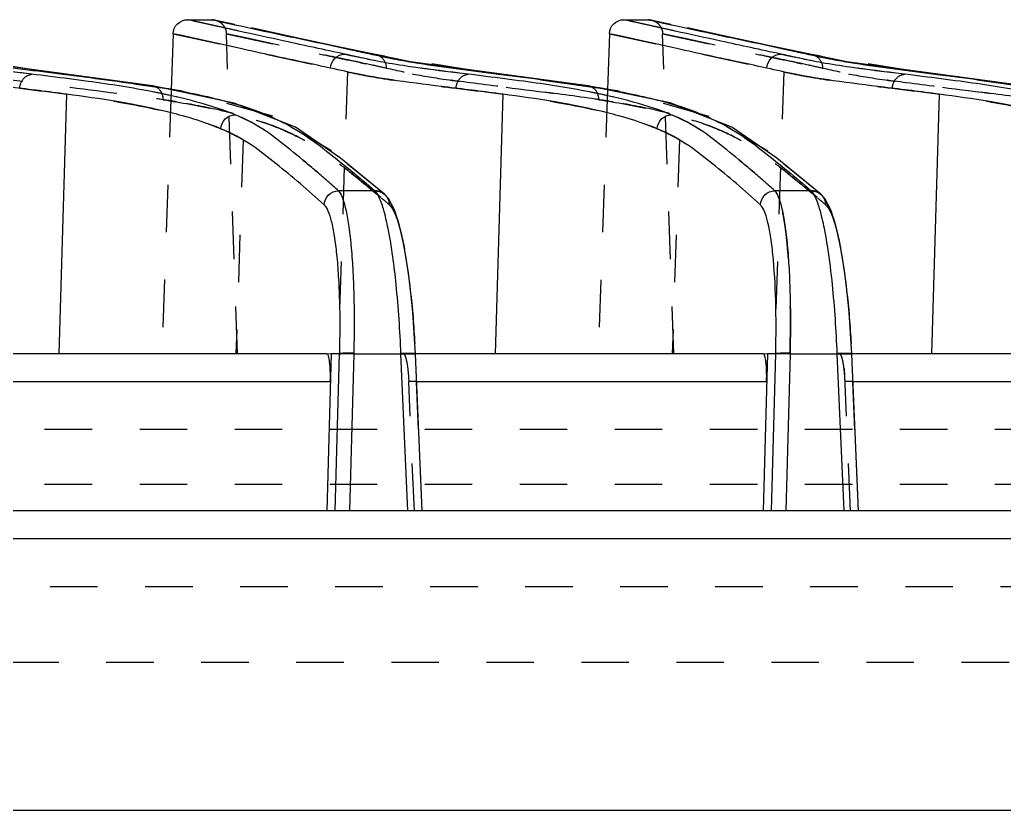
# Model space of a CAD drawing. Header units: millimetres. Extents: x -946 to 3963, y -10008 to 1396.
# Drawn here: x 34.17 to 68.02, y -150.87 to -123.67 of the extents above; entities that cross this region are included whole.
import ezdxf

# ---------------------------------------------------------------- set-up
doc = ezdxf.new("R2010")
doc.units = ezdxf.units.MM
doc.header["$LTSCALE"] = 16.335
doc.linetypes.add('HIDDEN', pattern=[0.2, 0.1, -0.1])
doc.layers.get('0').update_dxf_attribs({"linetype": 'CONTINUOUS'})
doc.layers.add('DEFAULT_2', color=8, linetype='HIDDEN')

msp = doc.modelspace()

# ---------------------------------------------------------------- linework, layer by layer
at = {"color": 7, "linetype": 'Continuous'}
for p, q in [((39.943, -123.673), (40.778, -123.673)), ((40.19, -123.728), (39.943, -123.673)), ((40.72, -123.845), (40.19, -123.728)), ((40.819, -123.868), (40.72, -123.845)), ((41.707, -124.065), (40.819, -123.868)), ((41.002, -123.721), (41.57, -123.845)), ((54.943, -123.673), (55.778, -123.673)), ((55.19, -123.728), (54.943, -123.673)), ((55.72, -123.845), (55.19, -123.728)), ((55.819, -123.868), (55.72, -123.845)), ((56.707, -124.065), (55.819, -123.868)), ((56.002, -123.721), (56.57, -123.845)), ((39.444, -124.155), (39.376, -126.086)), ((39.695, -124.211), (39.444, -124.155)), ((40.003, -124.279), (39.695, -124.211)), ((54.444, -124.155), (54.376, -126.087)), ((54.695, -124.211), (54.444, -124.155)), ((55.003, -124.279), (54.695, -124.211)), ((41.763, -124.668), (40.003, -124.279)), ((56.763, -124.668), (55.003, -124.279)), ((47.606, -125.123), (45.02, -124.579)), ((46.411, -124.877), (46.404, -124.876)), ((62.606, -125.123), (60.02, -124.579)), ((61.411, -124.877), (61.404, -124.876)), ((38.737, -125.953), (32.62, -125.125)), ((53.711, -125.948), (47.606, -125.123)), ((68.711, -125.948), (62.606, -125.123)), ((35.783, -126.236), (35.515, -135.172)), ((38.737, -125.952), (38.649, -125.949)), ((38.737, -125.952), (38.737, -125.952)), ((41.547, -126.54), (38.737, -125.952)), ((50.783, -126.236), (50.515, -135.172)), ((53.71, -125.948), (53.623, -125.945)), ((54.377, -126.072), (53.706, -125.978)), ((53.71, -125.948), (53.71, -125.948)), ((56.532, -126.536), (53.71, -125.948)), ((65.783, -126.236), (65.515, -135.172)), ((43.657, -127.376), (41.547, -126.54)), ((58.651, -127.373), (56.532, -126.536)), ((45.206, -128.435), (43.657, -127.376)), ((60.204, -128.433), (58.651, -127.373)), ((46.711, -129.678), (45.206, -128.435)), ((61.711, -129.678), (60.204, -128.433)), ((46.384, -129.561), (45.13, -129.561)), ((61.384, -129.561), (60.13, -129.561)), ((46.703, -129.672), (46.711, -129.678)), ((61.703, -129.672), (61.711, -129.678)), ((47.778, -135.168), (47.761, -134.822)), ((62.778, -135.168), (62.761, -134.822)), ((44.736, -135.172), (32.779, -135.172)), ((44.877, -135.162), (44.728, -140.572)), ((44.877, -135.162), (45.163, -135.162)), ((45.017, -140.572), (45.163, -135.162)), ((45.657, -135.173), (45.511, -140.572)), ((45.657, -135.173), (47.279, -135.173)), ((47.515, -140.572), (47.279, -135.173)), ((59.736, -135.172), (47.778, -135.172)), ((47.779, -135.179), (47.779, -135.179)), ((48.014, -140.572), (47.779, -135.179)), ((59.877, -135.162), (59.728, -140.572)), ((59.877, -135.162), (60.163, -135.162)), ((60.017, -140.572), (60.163, -135.162)), ((60.657, -135.173), (60.511, -140.572)), ((60.657, -135.173), (62.279, -135.173)), ((62.515, -140.572), (62.279, -135.173)), ((74.736, -135.172), (62.779, -135.172)), ((62.779, -135.179), (62.779, -135.179)), ((63.014, -140.572), (62.779, -135.179)), ((32.82, -136.119), (44.851, -136.119)), ((47.82, -136.119), (59.851, -136.119)), ((62.82, -136.119), (74.851, -136.119)), ((113.459, -140.572), (-62.541, -140.572)), ((-62.517, -141.519), (113.434, -141.519)), ((-169.738, -150.872), (312.413, -150.872))]:
    msp.add_line(p, q, dxfattribs=at)
for points in [[(47.177, -130.554), (47.017, -130.121), (46.821, -129.793), (46.703, -129.671)], [(62.177, -130.554), (62.017, -130.121), (61.821, -129.793), (61.703, -129.671)], [(47.761, -134.822), (47.687, -133.736), (47.585, -132.738), (47.463, -131.864), (47.325, -131.132), (47.177, -130.554)], [(62.761, -134.822), (62.687, -133.736), (62.585, -132.738), (62.463, -131.864), (62.325, -131.132), (62.177, -130.554)]]:
    msp.add_lwpolyline(points, dxfattribs=at)
for centre, radius, start, end in [((52.763, -95.279), 30.287, 258.8835, 259.586), ((52.902, -94.512), 31.065, 259.5897, 260.7091), ((67.763, -95.279), 30.287, 258.8835, 259.586), ((67.902, -94.512), 31.065, 259.5897, 260.7091), ((32.973, -162.74), 37.227, 81.0761, 81.2288), ((33.756, -157.838), 32.263, 79.2408, 81.0998), ((47.941, -162.948), 37.437, 81.1192, 81.2704), ((48.713, -158.096), 32.524, 79.3128, 81.1421)]:
    msp.add_arc(centre, radius, start, end, dxfattribs=at)
for points, knots in [([(39.444, -124.155), (39.448, -124.031), (39.559, -123.774), (39.818, -123.673), (39.943, -123.673)], [0, 0, 0, 0, 0.500127, 1, 1, 1, 1]), ([(40.778, -123.673), (40.8, -123.673), (40.874, -123.695), (40.949, -123.709), (41.002, -123.721)], [0, 0, 0, 0, 0.28563, 1, 1, 1, 1]), ([(41.57, -123.845), (42.103, -123.96), (43.453, -124.258), (44.807, -124.538), (45.624, -124.719)], [0, 0, 0, 0, 0.39435, 1, 1, 1, 1]), ([(54.444, -124.155), (54.448, -124.031), (54.559, -123.774), (54.818, -123.673), (54.943, -123.673)], [0, 0, 0, 0, 0.500127, 1, 1, 1, 1]), ([(55.778, -123.673), (55.8, -123.673), (55.874, -123.695), (55.949, -123.709), (56.002, -123.721)], [0, 0, 0, 0, 0.28563, 1, 1, 1, 1]), ([(56.57, -123.845), (57.103, -123.96), (58.453, -124.258), (59.807, -124.538), (60.624, -124.719)], [0, 0, 0, 0, 0.39435, 1, 1, 1, 1]), ([(45.342, -124.857), (44.654, -124.708), (43.441, -124.449), (42.23, -124.181), (41.707, -124.065)], [0, 0, 0, 0, 0.567555, 1, 1, 1, 1]), ([(60.342, -124.857), (59.654, -124.708), (58.441, -124.449), (57.23, -124.181), (56.707, -124.065)], [0, 0, 0, 0, 0.567555, 1, 1, 1, 1]), ([(38.789, -126.163), (38.039, -126.015), (36.417, -125.768), (34.391, -125.527), (32.799, -125.324), (31.824, -125.174), (31.03, -125.012), (30.562, -124.905), (30.342, -124.857)], [0, 0, 0, 0, 0.268169, 0.575167, 0.716046, 0.831239, 0.92129, 1, 1, 1, 1]), ([(44.86, -125.339), (44.564, -125.275), (43.531, -125.053), (42.499, -124.83), (41.763, -124.668)], [0, 0, 0, 0, 0.287003, 1, 1, 1, 1]), ([(44.86, -125.339), (44.866, -125.216), (44.971, -124.967), (45.222, -124.859), (45.342, -124.857)], [0, 0, 0, 0, 0.505805, 1, 1, 1, 1]), ([(53.763, -126.158), (53.013, -126.011), (51.395, -125.765), (49.373, -125.525), (47.788, -125.322), (46.817, -125.173), (46.028, -125.012), (45.561, -124.905), (45.342, -124.857)], [0, 0, 0, 0, 0.268854, 0.575814, 0.716446, 0.831375, 0.921317, 1, 1, 1, 1]), ([(45.624, -124.719), (45.725, -124.741), (46.157, -124.838), (46.59, -124.931), (46.924, -124.997)], [0, 0, 0, 0, 0.231806, 1, 1, 1, 1]), ([(59.86, -125.339), (59.564, -125.275), (58.531, -125.053), (57.499, -124.83), (56.763, -124.668)], [0, 0, 0, 0, 0.287003, 1, 1, 1, 1]), ([(59.86, -125.339), (59.866, -125.216), (59.971, -124.967), (60.222, -124.859), (60.342, -124.857)], [0, 0, 0, 0, 0.505805, 1, 1, 1, 1]), ([(68.763, -126.158), (68.014, -126.011), (66.395, -125.765), (64.374, -125.525), (62.788, -125.322), (61.817, -125.173), (61.028, -125.012), (60.561, -124.905), (60.342, -124.857)], [0, 0, 0, 0, 0.268849, 0.575809, 0.716443, 0.831374, 0.921317, 1, 1, 1, 1]), ([(60.624, -124.719), (60.725, -124.741), (61.157, -124.838), (61.59, -124.931), (61.924, -124.997)], [0, 0, 0, 0, 0.231806, 1, 1, 1, 1]), ([(32.907, -125.173), (33.821, -125.323), (35.74, -125.545), (37.653, -125.809), (38.65, -125.949)], [0, 0, 0, 0, 0.479095, 1, 1, 1, 1]), ([(47.887, -125.17), (48.798, -125.319), (50.716, -125.542), (52.627, -125.805), (53.623, -125.945)], [0, 0, 0, 0, 0.478545, 1, 1, 1, 1]), ([(62.887, -125.17), (63.798, -125.319), (65.716, -125.542), (67.627, -125.805), (68.623, -125.945)], [0, 0, 0, 0, 0.478545, 1, 1, 1, 1]), ([(35.782, -126.235), (35.155, -126.152), (33.941, -126.003), (32.287, -125.803), (30.94, -125.584), (30.185, -125.41), (29.86, -125.339)], [0, 0, 0, 0, 0.316917, 0.612326, 0.833561, 1, 1, 1, 1]), ([(50.782, -126.235), (50.155, -126.152), (48.941, -126.003), (47.287, -125.803), (45.94, -125.584), (45.185, -125.41), (44.86, -125.339)], [0, 0, 0, 0, 0.316917, 0.612326, 0.833562, 1, 1, 1, 1]), ([(65.782, -126.235), (65.155, -126.152), (63.941, -126.003), (62.287, -125.803), (60.94, -125.584), (60.185, -125.41), (59.86, -125.339)], [0, 0, 0, 0, 0.316917, 0.612326, 0.833562, 1, 1, 1, 1]), ([(38.023, -126.584), (37.854, -126.552), (37.11, -126.419), (36.361, -126.312), (35.782, -126.235)], [0, 0, 0, 0, 0.227666, 1, 1, 1, 1]), ([(39.708, -126.363), (39.636, -126.345), (39.33, -126.274), (39.023, -126.209), (38.789, -126.163)], [0, 0, 0, 0, 0.238003, 1, 1, 1, 1]), ([(39.779, -126.143), (39.9, -126.166), (40.347, -126.254), (40.792, -126.356), (41.115, -126.44)], [0, 0, 0, 0, 0.269467, 1, 1, 1, 1]), ([(53.023, -126.584), (52.854, -126.552), (52.11, -126.419), (51.361, -126.312), (50.782, -126.235)], [0, 0, 0, 0, 0.227666, 1, 1, 1, 1]), ([(54.708, -126.363), (54.634, -126.345), (54.32, -126.272), (54.004, -126.205), (53.763, -126.158)], [0, 0, 0, 0, 0.237701, 1, 1, 1, 1]), ([(54.744, -126.136), (54.867, -126.159), (55.321, -126.249), (55.774, -126.352), (56.101, -126.437)], [0, 0, 0, 0, 0.269618, 1, 1, 1, 1]), ([(68.023, -126.584), (67.854, -126.552), (67.11, -126.419), (66.361, -126.312), (65.782, -126.235)], [0, 0, 0, 0, 0.227666, 1, 1, 1, 1]), ([(39.769, -126.979), (39.638, -126.943), (39.061, -126.793), (38.477, -126.669), (38.023, -126.584)], [0, 0, 0, 0, 0.226596, 1, 1, 1, 1]), ([(41.574, -126.943), (41.443, -126.889), (40.834, -126.657), (40.204, -126.481), (39.708, -126.363)], [0, 0, 0, 0, 0.217483, 1, 1, 1, 1]), ([(41.115, -126.44), (41.225, -126.469), (41.628, -126.579), (42.027, -126.707), (42.312, -126.813)], [0, 0, 0, 0, 0.272613, 1, 1, 1, 1]), ([(54.769, -126.979), (54.638, -126.943), (54.061, -126.793), (53.477, -126.669), (53.023, -126.584)], [0, 0, 0, 0, 0.226596, 1, 1, 1, 1]), ([(56.574, -126.943), (56.443, -126.889), (55.834, -126.657), (55.204, -126.481), (54.708, -126.363)], [0, 0, 0, 0, 0.217484, 1, 1, 1, 1]), ([(56.101, -126.437), (56.21, -126.465), (56.611, -126.574), (57.006, -126.7), (57.29, -126.804)], [0, 0, 0, 0, 0.272323, 1, 1, 1, 1]), ([(69.769, -126.979), (69.638, -126.943), (69.061, -126.793), (68.477, -126.669), (68.023, -126.584)], [0, 0, 0, 0, 0.226596, 1, 1, 1, 1]), ([(42.312, -126.813), (42.367, -126.833), (42.575, -126.913), (42.781, -127), (42.931, -127.069)], [0, 0, 0, 0, 0.262785, 1, 1, 1, 1]), ([(57.29, -126.804), (57.347, -126.825), (57.563, -126.907), (57.776, -126.997), (57.931, -127.068)], [0, 0, 0, 0, 0.263344, 1, 1, 1, 1]), ([(41.088, -127.423), (40.992, -127.383), (40.559, -127.213), (40.115, -127.075), (39.769, -126.979)], [0, 0, 0, 0, 0.225465, 1, 1, 1, 1]), ([(41.088, -127.423), (41.095, -127.3), (41.203, -127.053), (41.453, -126.946), (41.574, -126.943)], [0, 0, 0, 0, 0.504014, 1, 1, 1, 1]), ([(45.13, -129.561), (44.86, -129.313), (44.318, -128.834), (43.487, -128.159), (42.624, -127.456), (41.951, -127.098), (41.574, -126.943)], [0, 0, 0, 0, 0.248202, 0.489414, 0.72395, 1, 1, 1, 1]), ([(42.931, -127.069), (43.28, -127.229), (43.918, -127.582), (44.774, -128.223), (45.581, -128.88), (46.117, -129.327), (46.384, -129.561)], [0, 0, 0, 0, 0.269678, 0.50967, 0.750427, 1, 1, 1, 1]), ([(56.088, -127.423), (55.992, -127.383), (55.559, -127.213), (55.115, -127.075), (54.769, -126.979)], [0, 0, 0, 0, 0.225465, 1, 1, 1, 1]), ([(56.088, -127.423), (56.095, -127.3), (56.203, -127.053), (56.453, -126.946), (56.574, -126.943)], [0, 0, 0, 0, 0.504014, 1, 1, 1, 1]), ([(60.13, -129.561), (59.86, -129.313), (59.318, -128.834), (58.487, -128.159), (57.624, -127.456), (56.951, -127.098), (56.574, -126.943)], [0, 0, 0, 0, 0.248202, 0.489414, 0.72395, 1, 1, 1, 1]), ([(57.931, -127.068), (58.28, -127.228), (58.918, -127.581), (59.774, -128.223), (60.58, -128.879), (61.117, -129.327), (61.384, -129.561)], [0, 0, 0, 0, 0.269558, 0.509562, 0.750407, 1, 1, 1, 1]), ([(44.636, -130.039), (44.366, -129.791), (43.823, -129.312), (42.993, -128.638), (42.132, -127.937), (41.463, -127.579), (41.088, -127.423)], [0, 0, 0, 0, 0.24859, 0.490225, 0.724923, 1, 1, 1, 1]), ([(59.636, -130.039), (59.366, -129.791), (58.823, -129.312), (57.993, -128.638), (57.132, -127.937), (56.463, -127.579), (56.088, -127.423)], [0, 0, 0, 0, 0.24859, 0.490225, 0.724923, 1, 1, 1, 1]), ([(44.636, -130.039), (44.643, -129.916), (44.754, -129.667), (45.007, -129.563), (45.13, -129.561)], [0, 0, 0, 0, 0.500358, 1, 1, 1, 1]), ([(45.13, -129.561), (45.191, -129.622), (45.287, -129.83), (45.395, -130.221), (45.491, -130.771), (45.569, -131.46), (45.627, -132.271), (45.676, -133.522), (45.673, -134.5), (45.657, -135.173)], [0, 0, 0, 0, 0.045437, 0.117311, 0.215532, 0.338851, 0.483661, 0.644763, 1, 1, 1, 1]), ([(46.505, -129.733), (46.495, -129.715), (46.461, -129.654), (46.42, -129.595), (46.384, -129.561)], [0, 0, 0, 0, 0.294121, 1, 1, 1, 1]), ([(46.384, -129.561), (46.411, -129.561), (46.525, -129.57), (46.636, -129.617), (46.703, -129.672)], [0, 0, 0, 0, 0.239024, 1, 1, 1, 1]), ([(59.636, -130.039), (59.643, -129.916), (59.754, -129.667), (60.007, -129.563), (60.13, -129.561)], [0, 0, 0, 0, 0.500358, 1, 1, 1, 1]), ([(60.13, -129.561), (60.191, -129.622), (60.287, -129.831), (60.396, -130.222), (60.491, -130.772), (60.57, -131.462), (60.627, -132.273), (60.676, -133.524), (60.673, -134.501), (60.657, -135.173)], [0, 0, 0, 0, 0.045467, 0.117394, 0.215709, 0.339179, 0.484153, 0.645348, 1, 1, 1, 1]), ([(61.384, -129.561), (61.411, -129.561), (61.525, -129.57), (61.636, -129.617), (61.703, -129.672)], [0, 0, 0, 0, 0.239041, 1, 1, 1, 1]), ([(61.5, -129.724), (61.491, -129.707), (61.458, -129.649), (61.419, -129.593), (61.384, -129.561)], [0, 0, 0, 0, 0.292687, 1, 1, 1, 1]), ([(46.839, -130.861), (46.793, -130.634), (46.705, -130.251), (46.579, -129.876), (46.505, -129.733)], [0, 0, 0, 0, 0.589772, 1, 1, 1, 1]), ([(61.839, -130.861), (61.793, -130.631), (61.704, -130.246), (61.576, -129.867), (61.5, -129.724)], [0, 0, 0, 0, 0.591447, 1, 1, 1, 1]), ([(44.636, -130.039), (44.695, -130.094), (44.793, -130.285), (44.901, -130.645), (44.997, -131.149), (45.075, -131.78), (45.133, -132.523), (45.181, -133.67), (45.179, -134.567), (45.162, -135.183)], [0, 0, 0, 0, 0.046443, 0.118884, 0.217346, 0.340297, 0.48448, 0.645728, 1, 1, 1, 1]), ([(60.163, -135.162), (60.178, -134.548), (60.181, -133.405), (60.108, -132.049), (59.996, -131.144), (59.9, -130.643), (59.792, -130.284), (59.693, -130.096), (59.635, -130.039)], [0, 0, 0, 0, 0.354503, 0.659741, 0.782637, 0.881127, 0.953254, 1, 1, 1, 1]), ([(47.279, -135.173), (47.247, -134.375), (47.15, -132.932), (46.966, -131.495), (46.839, -130.861)], [0, 0, 0, 0, 0.552233, 1, 1, 1, 1]), ([(62.279, -135.173), (62.247, -134.375), (62.15, -132.932), (61.966, -131.495), (61.839, -130.861)], [0, 0, 0, 0, 0.552233, 1, 1, 1, 1]), ([(44.851, -136.119), (44.854, -135.997), (44.854, -135.771), (44.837, -135.479), (44.805, -135.287), (44.772, -135.196), (44.747, -135.172), (44.736, -135.172)], [0, 0, 0, 0, 0.37769, 0.694682, 0.906647, 0.966633, 1, 1, 1, 1]), ([(45.657, -135.173), (45.601, -135.171), (45.492, -135.17), (45.345, -135.169), (45.237, -135.175), (45.18, -135.178), (45.162, -135.183)], [0, 0, 0, 0, 0.340484, 0.658976, 0.889873, 1, 1, 1, 1]), ([(47.778, -135.168), (47.778, -135.164), (47.76, -135.162), (47.735, -135.158), (47.685, -135.155), (47.592, -135.153), (47.453, -135.155), (47.338, -135.158), (47.279, -135.161)], [0, 0, 0, 0, 0.021446, 0.079468, 0.175835, 0.307531, 0.643366, 1, 1, 1, 1]), ([(59.851, -136.119), (59.854, -135.997), (59.854, -135.771), (59.837, -135.479), (59.805, -135.287), (59.772, -135.196), (59.747, -135.172), (59.736, -135.172)], [0, 0, 0, 0, 0.37769, 0.694682, 0.906647, 0.966633, 1, 1, 1, 1]), ([(60.657, -135.15), (60.601, -135.148), (60.493, -135.147), (60.345, -135.147), (60.237, -135.153), (60.18, -135.156), (60.163, -135.162)], [0, 0, 0, 0, 0.340385, 0.65881, 0.889712, 1, 1, 1, 1]), ([(62.778, -135.168), (62.778, -135.164), (62.76, -135.162), (62.735, -135.158), (62.685, -135.155), (62.592, -135.153), (62.453, -135.155), (62.338, -135.158), (62.279, -135.161)], [0, 0, 0, 0, 0.021445, 0.079467, 0.175833, 0.30753, 0.643365, 1, 1, 1, 1])]:
    msp.add_open_spline(points, degree=3, knots=knots, dxfattribs=at)
at = {"layer": 'DEFAULT_2', "color": 8, "linetype": 'HIDDEN'}
for p, q in [((40.778, -123.673), (40.879, -123.684)), ((43.732, -124.304), (40.879, -123.684)), ((55.778, -123.673), (55.879, -123.684)), ((58.732, -124.304), (55.879, -123.684)), ((39.444, -124.155), (45.434, -125.466)), ((41.662, -135.172), (41.277, -124.155)), ((41.941, -124.3), (41.277, -124.155)), ((45.02, -124.579), (43.219, -124.192)), ((54.444, -124.155), (60.434, -125.466)), ((56.662, -135.172), (56.277, -124.155)), ((56.941, -124.3), (56.277, -124.155)), ((60.02, -124.579), (58.219, -124.192)), ((34.926, -125.447), (31.382, -124.871)), ((46.404, -124.876), (46.302, -124.865)), ((49.953, -125.451), (46.404, -124.876)), ((61.404, -124.876), (61.302, -124.865)), ((64.953, -125.451), (61.404, -124.876)), ((39.713, -126.118), (34.926, -125.447)), ((45.44, -125.466), (45.115, -135.172)), ((53.706, -125.978), (49.953, -125.451)), ((60.44, -125.466), (60.115, -135.172)), ((68.706, -125.978), (64.953, -125.451)), ((39.376, -126.086), (39.059, -135.172)), ((42.87, -126.996), (39.713, -126.118)), ((54.376, -126.087), (54.059, -135.172)), ((54.731, -126.122), (54.377, -126.072)), ((57.878, -127), (54.731, -126.122)), ((44.887, -128.189), (42.87, -126.996)), ((59.89, -128.191), (57.878, -127)), ((41.857, -127.806), (41.604, -135.172)), ((56.857, -127.806), (56.604, -135.172)), ((46.712, -129.679), (44.887, -128.189)), ((61.712, -129.679), (59.89, -128.191)), ((46.701, -129.669), (46.711, -129.679)), ((46.85, -129.829), (46.701, -129.669)), ((61.701, -129.669), (61.711, -129.679)), ((61.85, -129.829), (61.701, -129.669)), ((47.761, -134.822), (47.753, -134.678)), ((62.761, -134.822), (62.753, -134.678)), ((44.736, -135.172), (44.877, -135.162)), ((44.877, -135.162), (45.163, -135.162)), ((45.163, -135.162), (45.657, -135.173)), ((47.279, -135.173), (47.365, -135.172)), ((47.279, -135.173), (47.778, -135.172)), ((47.416, -135.173), (47.37, -135.173)), ((47.507, -135.173), (47.416, -135.173)), ((47.773, -135.173), (47.507, -135.173)), ((47.886, -137.772), (47.773, -135.173)), ((47.773, -135.183), (47.779, -135.179)), ((47.773, -135.183), (47.779, -135.179)), ((59.736, -135.172), (59.877, -135.162)), ((59.877, -135.162), (60.163, -135.162)), ((60.163, -135.162), (60.657, -135.173)), ((62.279, -135.173), (62.365, -135.172)), ((62.279, -135.173), (62.779, -135.172)), ((62.74, -140.572), (62.507, -135.173)), ((62.773, -135.173), (62.507, -135.173)), ((62.886, -137.772), (62.773, -135.173)), ((62.773, -135.183), (62.779, -135.179)), ((62.773, -135.183), (62.779, -135.179)), ((47.74, -140.572), (47.548, -136.119)), ((47.82, -136.119), (47.548, -136.119)), ((62.82, -136.119), (62.548, -136.119)), ((141.207, -137.772), (-150.426, -137.772)), ((48.009, -140.572), (47.886, -137.772)), ((63.009, -140.572), (62.886, -137.772)), ((141.207, -139.667), (-84.794, -139.667)), ((-167.336, -143.172), (243.857, -143.172)), ((-162.139, -145.772), (238.661, -145.772))]:
    msp.add_line(p, q, dxfattribs=at)
for points in [[(47.753, -134.678), (47.663, -133.469), (47.541, -132.387), (47.395, -131.474), (47.233, -130.749), (47.058, -130.216), (46.85, -129.829)], [(62.753, -134.678), (62.663, -133.469), (62.541, -132.387), (62.395, -131.474), (62.233, -130.749), (62.058, -130.216), (61.85, -129.829)]]:
    msp.add_lwpolyline(points, dxfattribs=at)
for centre, radius, start, end in [((34.816, -177.721), 53.725, 77.1243, 77.677), ((49.783, -177.869), 53.876, 77.1248, 77.684), ((33.123, -165.169), 39.201, 80.5494, 81.5585), ((48.091, -165.391), 39.425, 80.5495, 81.5964), ((46.394, -130.047), 0.486, 50.9434, 91.174), ((61.394, -130.047), 0.486, 50.9434, 91.174), ((-25.129, -214.227), 110.782, 49.45919, 49.64974), ((-9.264, -213.217), 109.452, 49.45931, 49.65212)]:
    msp.add_arc(centre, radius, start, end, dxfattribs=at)
for points, knots in [([(41.706, -124.065), (41.533, -124.027), (41.234, -123.96), (40.832, -123.87), (40.516, -123.801), (40.287, -123.749), (40.083, -123.706), (40.035, -123.69), (39.932, -123.673), (39.943, -123.673)], [0, 0, 0, 0, 0.294165, 0.509214, 0.686638, 0.823569, 0.92137, 0.980737, 1, 1, 1, 1]), ([(41.57, -123.845), (41.489, -123.828), (41.342, -123.796), (41.144, -123.752), (40.991, -123.72), (40.882, -123.694), (40.815, -123.683), (40.787, -123.673), (40.779, -123.673)], [0, 0, 0, 0, 0.308301, 0.556967, 0.750599, 0.889068, 0.972245, 1, 1, 1, 1]), ([(40.881, -123.685), (40.945, -123.699), (41.07, -123.751), (41.164, -123.849), (41.199, -123.906)], [0, 0, 0, 0, 0.496405, 1, 1, 1, 1]), ([(56.706, -124.065), (56.533, -124.027), (56.234, -123.96), (55.832, -123.87), (55.516, -123.801), (55.287, -123.749), (55.083, -123.706), (55.035, -123.69), (54.932, -123.673), (54.943, -123.673)], [0, 0, 0, 0, 0.294165, 0.509214, 0.686638, 0.823569, 0.92137, 0.980737, 1, 1, 1, 1]), ([(56.57, -123.845), (56.489, -123.828), (56.342, -123.796), (56.144, -123.752), (55.991, -123.72), (55.882, -123.694), (55.815, -123.683), (55.787, -123.673), (55.779, -123.673)], [0, 0, 0, 0, 0.308301, 0.556967, 0.750599, 0.889068, 0.972245, 1, 1, 1, 1]), ([(55.881, -123.685), (55.945, -123.699), (56.07, -123.751), (56.164, -123.849), (56.199, -123.906)], [0, 0, 0, 0, 0.496405, 1, 1, 1, 1]), ([(26.277, -124.155), (26.277, -124.154), (26.284, -124.158), (26.289, -124.157), (26.304, -124.162), (26.333, -124.167), (26.384, -124.179), (26.46, -124.195), (26.559, -124.217), (26.68, -124.243), (26.822, -124.275), (27.056, -124.325), (27.401, -124.4), (27.878, -124.504), (28.441, -124.627), (29.09, -124.768), (29.832, -124.927), (30.658, -125.098), (31.553, -125.291), (32.585, -125.533), (33.891, -125.749), (36.103, -126.027), (37.891, -126.241), (39.109, -126.429)], [0, 0, 0, 0, 0.000216, 0.000862, 0.001939, 0.003448, 0.007755, 0.013785, 0.021534, 0.031002, 0.042188, 0.055083, 0.08594, 0.123454, 0.167526, 0.218307, 0.276317, 0.342049, 0.412299, 0.487088, 0.58584, 0.716549, 1, 1, 1, 1]), ([(41.199, -123.906), (41.211, -123.925), (41.252, -124.003), (41.275, -124.091), (41.277, -124.155)], [0, 0, 0, 0, 0.261141, 1, 1, 1, 1]), ([(41.277, -124.155), (41.277, -124.154), (41.283, -124.158), (41.289, -124.157), (41.304, -124.162), (41.333, -124.167), (41.383, -124.179), (41.46, -124.195), (41.558, -124.217), (41.678, -124.243), (41.82, -124.274), (42.053, -124.325), (42.397, -124.399), (42.873, -124.503), (43.433, -124.625), (44.081, -124.766), (44.82, -124.925), (45.644, -125.096), (46.537, -125.287), (47.564, -125.528), (48.864, -125.746), (51.074, -126.023), (52.863, -126.237), (54.083, -126.425)], [0, 0, 0, 0, 0.000215, 0.00086, 0.001936, 0.003441, 0.007742, 0.013762, 0.021499, 0.030954, 0.042125, 0.055003, 0.085821, 0.123289, 0.167304, 0.21802, 0.275957, 0.34164, 0.411913, 0.486503, 0.584798, 0.715451, 1, 1, 1, 1]), ([(56.199, -123.906), (56.211, -123.925), (56.252, -124.003), (56.275, -124.091), (56.277, -124.155)], [0, 0, 0, 0, 0.261141, 1, 1, 1, 1]), ([(56.277, -124.155), (56.277, -124.154), (56.284, -124.158), (56.289, -124.157), (56.304, -124.162), (56.333, -124.167), (56.383, -124.179), (56.46, -124.195), (56.558, -124.217), (56.678, -124.243), (56.82, -124.274), (57.053, -124.325), (57.397, -124.399), (57.873, -124.503), (58.433, -124.625), (59.081, -124.766), (59.82, -124.925), (60.644, -125.096), (61.537, -125.287), (62.564, -125.528), (63.864, -125.746), (66.074, -126.023), (67.863, -126.237), (69.083, -126.425)], [0, 0, 0, 0, 0.000215, 0.00086, 0.001936, 0.003441, 0.007742, 0.013762, 0.021499, 0.030954, 0.042125, 0.055003, 0.085821, 0.123289, 0.167304, 0.21802, 0.275957, 0.34164, 0.411913, 0.486503, 0.584798, 0.715451, 1, 1, 1, 1]), ([(46.282, -125.234), (45.796, -125.128), (44.904, -124.943), (43.457, -124.63), (42.497, -124.422), (41.941, -124.3)], [0, 0, 0, 0, 0.33619, 0.615624, 1, 1, 1, 1]), ([(61.275, -125.232), (60.79, -125.126), (59.899, -124.942), (58.454, -124.63), (57.496, -124.421), (56.941, -124.3)], [0, 0, 0, 0, 0.336186, 0.615572, 1, 1, 1, 1]), ([(34.592, -125.551), (34.059, -125.488), (33.098, -125.368), (31.808, -125.168), (30.926, -124.993), (30.469, -124.892), (30.341, -124.863)], [0, 0, 0, 0, 0.374078, 0.674134, 0.908432, 1, 1, 1, 1]), ([(42.931, -127.07), (42.598, -126.917), (41.538, -126.513), (39.421, -126.04), (36.573, -125.645), (34.058, -125.354), (32.28, -125.083), (31.571, -124.937), (31.278, -124.86)], [0, 0, 0, 0, 0.092152, 0.28498, 0.546116, 0.81751, 0.923655, 1, 1, 1, 1]), ([(49.592, -125.551), (49.059, -125.488), (48.098, -125.368), (46.808, -125.168), (45.926, -124.993), (45.469, -124.892), (45.341, -124.863)], [0, 0, 0, 0, 0.374077, 0.674133, 0.90843, 1, 1, 1, 1]), ([(57.93, -127.07), (57.602, -126.919), (56.551, -126.517), (54.445, -126.044), (51.604, -125.648), (49.09, -125.358), (47.308, -125.088), (46.596, -124.942), (46.302, -124.865)], [0, 0, 0, 0, 0.091144, 0.283471, 0.544289, 0.816314, 0.923109, 1, 1, 1, 1]), ([(46.788, -125.347), (46.786, -125.241), (46.713, -125.023), (46.515, -124.901), (46.411, -124.877)], [0, 0, 0, 0, 0.498306, 1, 1, 1, 1]), ([(64.592, -125.551), (64.059, -125.488), (63.098, -125.368), (61.808, -125.168), (60.926, -124.993), (60.469, -124.892), (60.341, -124.863)], [0, 0, 0, 0, 0.374077, 0.674133, 0.90843, 1, 1, 1, 1]), ([(72.93, -127.07), (72.602, -126.919), (71.551, -126.517), (69.445, -126.044), (66.604, -125.648), (64.09, -125.358), (62.308, -125.088), (61.596, -124.942), (61.302, -124.865)], [0, 0, 0, 0, 0.091144, 0.283471, 0.544289, 0.816314, 0.923109, 1, 1, 1, 1]), ([(61.788, -125.347), (61.786, -125.241), (61.713, -125.023), (61.515, -124.901), (61.411, -124.877)], [0, 0, 0, 0, 0.498306, 1, 1, 1, 1]), ([(34.172, -126.031), (34.18, -125.913), (34.263, -125.681), (34.485, -125.558), (34.593, -125.551)], [0, 0, 0, 0, 0.52404, 1, 1, 1, 1]), ([(45.434, -125.466), (45.659, -125.515), (46.166, -125.62), (47.025, -125.759), (48.046, -125.893), (48.784, -125.984), (49.172, -126.031)], [0, 0, 0, 0, 0.183086, 0.410615, 0.690026, 1, 1, 1, 1]), ([(53.853, -126.39), (53.155, -126.286), (51.757, -126.104), (49.789, -125.865), (48.127, -125.639), (47.177, -125.436), (46.788, -125.347)], [0, 0, 0, 0, 0.29638, 0.592062, 0.832562, 1, 1, 1, 1]), ([(49.172, -126.031), (49.18, -125.913), (49.263, -125.681), (49.485, -125.558), (49.593, -125.551)], [0, 0, 0, 0, 0.52404, 1, 1, 1, 1]), ([(60.434, -125.466), (60.659, -125.515), (61.166, -125.62), (62.025, -125.759), (63.046, -125.893), (63.784, -125.984), (64.172, -126.031)], [0, 0, 0, 0, 0.183086, 0.410615, 0.690026, 1, 1, 1, 1]), ([(68.853, -126.39), (68.155, -126.286), (66.757, -126.104), (64.789, -125.865), (63.127, -125.639), (62.177, -125.436), (61.788, -125.347)], [0, 0, 0, 0, 0.296377, 0.59206, 0.832562, 1, 1, 1, 1]), ([(64.172, -126.031), (64.18, -125.913), (64.263, -125.681), (64.485, -125.558), (64.593, -125.551)], [0, 0, 0, 0, 0.52404, 1, 1, 1, 1]), ([(34.172, -126.031), (35.08, -126.143), (36.729, -126.344), (38.664, -126.692), (39.936, -127.019), (40.872, -127.317), (41.497, -127.594), (41.855, -127.805)], [0, 0, 0, 0, 0.346322, 0.628257, 0.74323, 0.842777, 1, 1, 1, 1]), ([(39.109, -126.429), (39.109, -126.373), (39.09, -126.261), (38.996, -126.062), (38.84, -125.968), (38.737, -125.952)], [0, 0, 0, 0, 0.255003, 0.518302, 1, 1, 1, 1]), ([(45.13, -129.561), (44.892, -129.342), (44.411, -128.917), (43.796, -128.414), (43.317, -128.021), (42.96, -127.732), (42.572, -127.454), (41.927, -127.074), (40.85, -126.647), (39.713, -126.352), (38.976, -126.2), (38.788, -126.164)], [0, 0, 0, 0, 0.13268, 0.262397, 0.324804, 0.38634, 0.450149, 0.520008, 0.692316, 0.921673, 1, 1, 1, 1]), ([(49.172, -126.031), (50.08, -126.143), (51.729, -126.344), (53.664, -126.692), (54.936, -127.019), (55.872, -127.317), (56.497, -127.594), (56.855, -127.805)], [0, 0, 0, 0, 0.346322, 0.628257, 0.74323, 0.842777, 1, 1, 1, 1]), ([(54.083, -126.425), (54.083, -126.369), (54.063, -126.257), (53.97, -126.058), (53.814, -125.964), (53.71, -125.948)], [0, 0, 0, 0, 0.255097, 0.51845, 1, 1, 1, 1]), ([(60.13, -129.561), (59.892, -129.342), (59.411, -128.917), (58.796, -128.414), (58.317, -128.021), (57.96, -127.732), (57.572, -127.454), (56.927, -127.074), (55.85, -126.647), (54.705, -126.35), (53.959, -126.197), (53.763, -126.159)], [0, 0, 0, 0, 0.132208, 0.261464, 0.323649, 0.384967, 0.448549, 0.518159, 0.689854, 0.918396, 1, 1, 1, 1]), ([(64.172, -126.031), (65.08, -126.143), (66.729, -126.344), (68.664, -126.692), (69.936, -127.019), (70.872, -127.317), (71.497, -127.594), (71.855, -127.805)], [0, 0, 0, 0, 0.346322, 0.628257, 0.74323, 0.842777, 1, 1, 1, 1]), ([(39.109, -126.429), (39.72, -126.523), (40.81, -126.717), (42.253, -127.086), (43.364, -127.499), (44.224, -127.959), (44.934, -128.452), (45.813, -129.135), (46.451, -129.674), (46.878, -130.039)], [0, 0, 0, 0, 0.212176, 0.379539, 0.510809, 0.617786, 0.713478, 0.807004, 1, 1, 1, 1]), ([(41.521, -126.902), (41.376, -126.866), (40.727, -126.71), (40.071, -126.586), (39.56, -126.501)], [0, 0, 0, 0, 0.223323, 1, 1, 1, 1]), ([(54.083, -126.425), (54.697, -126.519), (55.791, -126.713), (57.241, -127.082), (58.356, -127.495), (59.219, -127.956), (59.931, -128.45), (60.812, -129.134), (61.45, -129.673), (61.878, -130.039)], [0, 0, 0, 0, 0.212462, 0.380097, 0.511464, 0.618367, 0.713936, 0.807318, 1, 1, 1, 1]), ([(56.513, -126.9), (56.369, -126.864), (55.725, -126.709), (55.073, -126.586), (54.565, -126.502)], [0, 0, 0, 0, 0.22334, 1, 1, 1, 1]), ([(46.587, -129.791), (46.257, -129.511), (45.762, -129.098), (45.087, -128.571), (44.564, -128.19), (43.984, -127.826), (42.991, -127.327), (42.139, -127.06), (41.521, -126.902)], [0, 0, 0, 0, 0.220151, 0.327651, 0.435592, 0.549178, 0.675436, 1, 1, 1, 1]), ([(61.587, -129.791), (61.257, -129.51), (60.761, -129.097), (60.086, -128.57), (59.563, -128.189), (58.982, -127.825), (57.987, -127.325), (57.133, -127.058), (56.513, -126.9)], [0, 0, 0, 0, 0.22001, 0.327407, 0.435246, 0.548778, 0.67505, 1, 1, 1, 1]), ([(60.657, -135.173), (60.673, -134.501), (60.675, -133.523), (60.627, -132.272), (60.57, -131.46), (60.491, -130.772), (60.396, -130.222), (60.288, -129.831), (60.191, -129.622), (60.13, -129.561)], [0, 0, 0, 0, 0.354947, 0.516308, 0.661099, 0.784252, 0.882485, 0.954446, 1, 1, 1, 1]), ([(46.711, -129.678), (46.738, -129.701), (46.828, -129.802), (46.877, -129.939), (46.878, -130.039)], [0, 0, 0, 0, 0.258993, 1, 1, 1, 1]), ([(46.711, -129.679), (46.764, -129.724), (46.848, -129.837), (46.877, -129.974), (46.878, -130.039)], [0, 0, 0, 0, 0.517695, 1, 1, 1, 1]), ([(61.711, -129.678), (61.738, -129.701), (61.828, -129.802), (61.877, -129.939), (61.878, -130.039)], [0, 0, 0, 0, 0.258988, 1, 1, 1, 1]), ([(61.711, -129.679), (61.765, -129.724), (61.848, -129.837), (61.877, -129.974), (61.878, -130.039)], [0, 0, 0, 0, 0.517696, 1, 1, 1, 1]), ([(46.878, -130.039), (46.94, -130.096), (47.053, -130.283), (47.188, -130.643), (47.32, -131.145), (47.498, -132.05), (47.667, -133.407), (47.745, -134.555), (47.773, -135.172)], [0, 0, 0, 0, 0.048007, 0.121192, 0.220333, 0.343362, 0.647507, 1, 1, 1, 1]), ([(46.878, -130.039), (46.927, -130.081), (47.016, -130.214), (47.078, -130.358), (47.111, -130.444)], [0, 0, 0, 0, 0.407902, 1, 1, 1, 1]), ([(61.878, -130.039), (61.94, -130.096), (62.053, -130.283), (62.188, -130.643), (62.32, -131.145), (62.498, -132.05), (62.667, -133.407), (62.745, -134.556), (62.773, -135.173)], [0, 0, 0, 0, 0.048007, 0.121192, 0.220333, 0.343363, 0.647507, 1, 1, 1, 1]), ([(61.878, -130.039), (61.927, -130.081), (62.016, -130.214), (62.078, -130.358), (62.111, -130.444)], [0, 0, 0, 0, 0.407901, 1, 1, 1, 1]), ([(45.657, -135.15), (45.601, -135.148), (45.493, -135.147), (45.345, -135.147), (45.237, -135.153), (45.18, -135.156), (45.163, -135.162)], [0, 0, 0, 0, 0.340385, 0.65881, 0.889712, 1, 1, 1, 1]), ([(47.778, -135.168), (47.778, -135.165), (47.76, -135.161), (47.736, -135.158), (47.686, -135.155), (47.593, -135.153), (47.454, -135.154), (47.338, -135.158), (47.279, -135.161)], [0, 0, 0, 0, 0.020476, 0.077586, 0.173425, 0.305007, 0.641805, 1, 1, 1, 1]), ([(47.365, -135.172), (47.376, -135.172), (47.403, -135.196), (47.443, -135.287), (47.488, -135.478), (47.527, -135.771), (47.543, -135.997), (47.548, -136.119)], [0, 0, 0, 0, 0.034585, 0.096138, 0.309298, 0.624856, 1, 1, 1, 1]), ([(62.778, -135.168), (62.778, -135.165), (62.76, -135.161), (62.736, -135.158), (62.686, -135.155), (62.593, -135.153), (62.454, -135.155), (62.338, -135.158), (62.279, -135.161)], [0, 0, 0, 0, 0.020475, 0.077585, 0.173424, 0.305006, 0.641804, 1, 1, 1, 1]), ([(62.548, -136.119), (62.543, -135.997), (62.527, -135.77), (62.488, -135.478), (62.444, -135.287), (62.403, -135.196), (62.377, -135.172), (62.365, -135.172)], [0, 0, 0, 0, 0.375321, 0.691111, 0.904217, 0.965574, 1, 1, 1, 1])]:
    msp.add_open_spline(points, degree=3, knots=knots, dxfattribs=at)
for points in [[(46.305, -124.865), (46.079, -124.814), (45.852, -124.764), (45.625, -124.715)], [(61.305, -124.865), (61.079, -124.814), (60.852, -124.764), (60.625, -124.715)], [(46.384, -129.561), (46.435, -129.609), (46.473, -129.669), (46.505, -129.733)], [(61.384, -129.561), (61.433, -129.607), (61.47, -129.664), (61.501, -129.724)]]:
    msp.add_open_spline(points, degree=3, dxfattribs=at)

doc.saveas('drawing.dxf')
